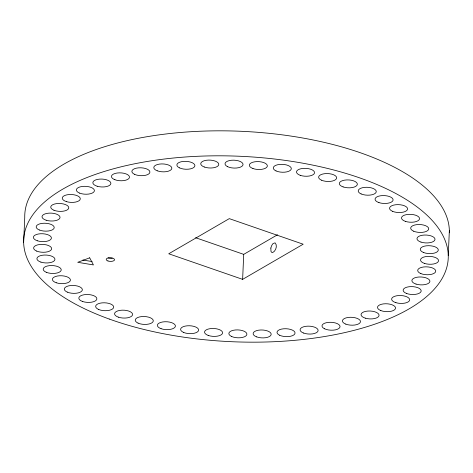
<?xml version="1.0" encoding="UTF-8"?>
<svg xmlns="http://www.w3.org/2000/svg" width="473" height="473" viewBox="0 0 473 473"><rect width="100%" height="100%" fill="white"/><g stroke="black" fill="none" stroke-linecap="round" stroke-linejoin="round"><path stroke-width="0.71" d="M23.65 242.418L24.744 217.432A212.478 92.809 2.5 0 1 237.434 131.139A212.478 92.809 2.5 0 1 449.338 232.769M242.631 279.354L303.169 244.21L229.281 218.638L168.737 253.776L242.631 279.354L243.719 254.362L277.497 234.762M448.256 255.568L449.35 230.582M82.864 260.02L92.14 261.569M195.621 237.718L243.719 254.362M112.243 258.169A4.168 1.821 2.5 0 1 108.098 257.856M270.846 248.053L270.976 251.423L271.934 252.529L272.59 252.6C275.854 251.181 277.763 245.487 275.097 242.832L272.98 243.607L271.668 245.546L270.846 248.053M89.675 257.815L77.738 262.308L93.429 264.927L89.675 257.815M161.08 328.694A9.034 3.95 2.5 0 0 175.371 326.417A9.034 3.95 2.5 0 0 162.724 321.947A9.034 3.95 2.5 0 0 161.08 328.694M138.081 323.13A9.034 3.95 2.5 0 0 153.057 321.681A9.034 3.95 2.5 0 0 141.658 316.591A9.034 3.95 2.5 0 0 138.081 323.13M183.364 332.324A9.034 3.95 2.5 0 0 198.382 330.952A9.034 3.95 2.5 0 0 187.101 325.814A9.034 3.95 2.5 0 0 183.364 332.324M256.697 336.894A9.034 3.95 2.5 0 0 271.118 334.754A9.034 3.95 2.5 0 0 258.666 330.172A9.034 3.95 2.5 0 0 256.697 336.894M208.185 335.416A9.034 3.95 2.5 0 0 222.541 333.211A9.034 3.95 2.5 0 0 209.988 328.682A9.034 3.95 2.5 0 0 208.185 335.416M231.557 336.457A9.034 3.95 2.5 0 0 246.622 335.15A9.034 3.95 2.5 0 0 235.459 329.965A9.034 3.95 2.5 0 0 231.557 336.457M279.638 335.251A9.034 3.95 2.5 0 0 294.744 334.015A9.034 3.95 2.5 0 0 283.694 328.782A9.034 3.95 2.5 0 0 279.638 335.251M303.56 333.033A9.034 3.95 2.5 0 0 318.045 330.964A9.034 3.95 2.5 0 0 305.694 326.329A9.034 3.95 2.5 0 0 303.56 333.033M324.567 328.788A9.034 3.95 2.5 0 0 339.715 327.623A9.034 3.95 2.5 0 0 328.776 322.344A9.034 3.95 2.5 0 0 324.567 328.788M365.363 318.175A9.034 3.95 2.5 0 0 379.068 315.367A9.034 3.95 2.5 0 0 365.7 311.352A9.034 3.95 2.5 0 0 365.363 318.175M345.828 324.135A9.034 3.95 2.5 0 0 360.373 322.137A9.034 3.95 2.5 0 0 348.122 317.448A9.034 3.95 2.5 0 0 345.828 324.135M380.842 310.578A9.034 3.95 2.5 0 0 395.446 308.65A9.034 3.95 2.5 0 0 383.296 303.908A9.034 3.95 2.5 0 0 380.842 310.578M395.883 302.661A9.034 3.95 2.5 0 0 409.671 299.917A9.034 3.95 2.5 0 0 396.38 295.838A9.034 3.95 2.5 0 0 395.883 302.661M406.396 293.396A9.034 3.95 2.5 0 0 421.059 291.534A9.034 3.95 2.5 0 0 409.015 286.744A9.034 3.95 2.5 0 0 406.396 293.396M416.051 284.09A9.034 3.95 2.5 0 0 429.91 281.411A9.034 3.95 2.5 0 0 416.713 277.279A9.034 3.95 2.5 0 0 416.051 284.09M420.881 273.601A9.034 3.95 2.5 0 0 435.598 271.809A9.034 3.95 2.5 0 0 423.654 266.967A9.034 3.95 2.5 0 0 420.881 273.601M424.6 263.449A9.034 3.95 2.5 0 0 438.536 260.842A9.034 3.95 2.5 0 0 425.428 256.65A9.034 3.95 2.5 0 0 424.6 263.449M420.988 242.099A9.034 3.95 2.5 0 0 435 239.557A9.034 3.95 2.5 0 0 421.975 235.306A9.034 3.95 2.5 0 0 420.988 242.099M423.376 252.434A9.034 3.95 2.5 0 0 438.146 250.714A9.034 3.95 2.5 0 0 426.315 245.818A9.034 3.95 2.5 0 0 423.376 252.434M405.438 221.376A9.034 3.95 2.5 0 0 419.521 218.904A9.034 3.95 2.5 0 0 406.591 214.594A9.034 3.95 2.5 0 0 405.438 221.376M413.727 231.232A9.034 3.95 2.5 0 0 428.55 229.576A9.034 3.95 2.5 0 0 416.825 224.634A9.034 3.95 2.5 0 0 413.727 231.232M392.531 211.313A9.034 3.95 2.5 0 0 407.407 209.728A9.034 3.95 2.5 0 0 395.789 204.732A9.034 3.95 2.5 0 0 392.531 211.313M361.118 193.93A9.034 3.95 2.5 0 0 376.047 192.416A9.034 3.95 2.5 0 0 364.541 187.373A9.034 3.95 2.5 0 0 361.118 193.93M343.091 186.9A9.034 3.95 2.5 0 0 357.316 184.559A9.034 3.95 2.5 0 0 344.569 180.142A9.034 3.95 2.5 0 0 343.091 186.9M378.914 202.586A9.034 3.95 2.5 0 0 393.069 200.174A9.034 3.95 2.5 0 0 380.233 195.816A9.034 3.95 2.5 0 0 378.914 202.586M321.457 180.178A9.034 3.95 2.5 0 0 336.433 178.735A9.034 3.95 2.5 0 0 325.04 173.644A9.034 3.95 2.5 0 0 321.457 180.178M107.962 260.978A4.168 1.821 2.5 0 0 114.525 259.896A4.168 1.821 2.5 0 0 108.636 257.856A4.168 1.821 2.5 0 0 107.962 260.978M300.207 175.306A9.034 3.95 2.5 0 0 314.498 173.029A9.034 3.95 2.5 0 0 301.851 168.559A9.034 3.95 2.5 0 0 300.207 175.306M276.037 170.919A9.034 3.95 2.5 0 0 291.061 169.541A9.034 3.95 2.5 0 0 279.78 164.409A9.034 3.95 2.5 0 0 276.037 170.919M56.317 282.783A9.034 3.95 2.5 0 0 70.4 280.306A9.034 3.95 2.5 0 0 57.47 276.001A9.034 3.95 2.5 0 0 56.317 282.783M252.949 168.53A9.034 3.95 2.5 0 0 267.304 166.325A9.034 3.95 2.5 0 0 254.758 161.801A9.034 3.95 2.5 0 0 252.949 168.53M227.708 166.727A9.034 3.95 2.5 0 0 242.773 165.426A9.034 3.95 2.5 0 0 231.604 160.241A9.034 3.95 2.5 0 0 227.708 166.727M67.284 292.119A9.034 3.95 2.5 0 0 82.166 290.534A9.034 3.95 2.5 0 0 70.548 285.544A9.034 3.95 2.5 0 0 67.284 292.119M82.68 301.52A9.034 3.95 2.5 0 0 96.835 299.113A9.034 3.95 2.5 0 0 83.993 294.75A9.034 3.95 2.5 0 0 82.68 301.52M98.561 309.437A9.034 3.95 2.5 0 0 113.485 307.923A9.034 3.95 2.5 0 0 101.979 302.88A9.034 3.95 2.5 0 0 98.561 309.437M118.351 317.152A9.034 3.95 2.5 0 0 132.57 314.811A9.034 3.95 2.5 0 0 119.829 310.394A9.034 3.95 2.5 0 0 118.351 317.152M204.289 166.999A9.034 3.95 2.5 0 0 218.709 164.858A9.034 3.95 2.5 0 0 206.258 160.282A9.034 3.95 2.5 0 0 204.289 166.999M179.498 167.868A9.034 3.95 2.5 0 0 194.604 166.638A9.034 3.95 2.5 0 0 183.554 161.405A9.034 3.95 2.5 0 0 179.498 167.868M157.273 170.806A9.034 3.95 2.5 0 0 171.758 168.737A9.034 3.95 2.5 0 0 159.401 164.101A9.034 3.95 2.5 0 0 157.273 170.806M134.433 174.271A9.034 3.95 2.5 0 0 149.586 173.106A9.034 3.95 2.5 0 0 138.648 167.832A9.034 3.95 2.5 0 0 134.433 174.271M114.856 179.705A9.034 3.95 2.5 0 0 129.401 177.706A9.034 3.95 2.5 0 0 117.15 173.017A9.034 3.95 2.5 0 0 114.856 179.705M97.184 186.232A9.034 3.95 2.5 0 0 110.895 183.423A9.034 3.95 2.5 0 0 97.521 179.403A9.034 3.95 2.5 0 0 97.184 186.232M79.695 193.144A9.034 3.95 2.5 0 0 94.298 191.21A9.034 3.95 2.5 0 0 82.148 186.474A9.034 3.95 2.5 0 0 79.695 193.144M46.236 272.259A9.034 3.95 2.5 0 0 61.058 270.603A9.034 3.95 2.5 0 0 49.334 265.66A9.034 3.95 2.5 0 0 46.236 272.259M40.92 262.113A9.034 3.95 2.5 0 0 54.933 259.565A9.034 3.95 2.5 0 0 41.908 255.319A9.034 3.95 2.5 0 0 40.92 262.113M109.275 319.056A212.478 92.809 2.5 0 0 446.849 267.168A212.478 92.809 2.5 0 0 151.738 160.755A212.478 92.809 2.5 0 0 109.275 319.056M66.504 201.64A9.034 3.95 2.5 0 0 80.292 198.897A9.034 3.95 2.5 0 0 67.006 194.823A9.034 3.95 2.5 0 0 66.504 201.64M53.993 210.266A9.034 3.95 2.5 0 0 68.656 208.404A9.034 3.95 2.5 0 0 56.612 203.615A9.034 3.95 2.5 0 0 53.993 210.266M46.177 220.223A9.034 3.95 2.5 0 0 60.041 217.545A9.034 3.95 2.5 0 0 46.839 213.412A9.034 3.95 2.5 0 0 46.177 220.223M39.365 230.002A9.034 3.95 2.5 0 0 54.082 228.211A9.034 3.95 2.5 0 0 42.144 223.368A9.034 3.95 2.5 0 0 39.365 230.002M37.468 240.81A9.034 3.95 2.5 0 0 51.403 238.203A9.034 3.95 2.5 0 0 38.295 234.011A9.034 3.95 2.5 0 0 37.468 240.81M36.728 251.11A9.034 3.95 2.5 0 0 51.498 249.389A9.034 3.95 2.5 0 0 39.667 244.494A9.034 3.95 2.5 0 0 36.728 251.11"/></g></svg>
